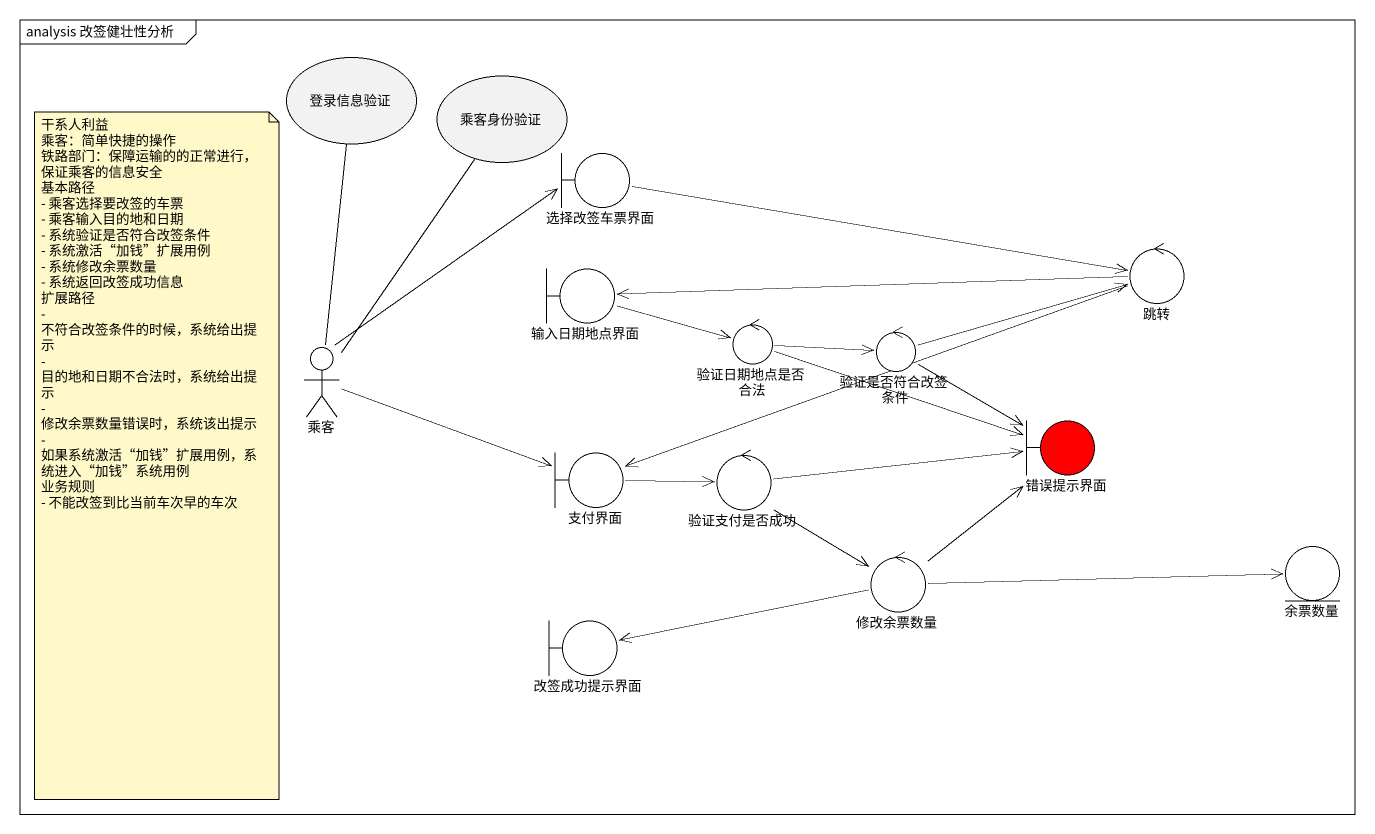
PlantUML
@startuml
mainframe analysis 改签健壮性分析
usecase 登录信息验证
usecase 乘客身份验证
boundary 选择改签车票界面
control 跳转
boundary 输入日期地点界面
actor 乘客
control 验证日期地点是否合法
control 验证是否符合改签条件
boundary 错误提示界面 #FF0000
boundary 支付界面
control 验证支付是否成功
control 修改余票数量
entity 余票数量
boundary 改签成功提示界面
选择改签车票界面 -right-> 跳转
跳转 -left-> 输入日期地点界面
跳转 -left-> 支付界面
输入日期地点界面 -right-> 验证日期地点是否合法
乘客 -up- 登录信息验证
乘客 -up- 乘客身份验证
乘客 -up-> 选择改签车票界面
乘客 -right-> 支付界面
验证日期地点是否合法 -right-> 验证是否符合改签条件
验证日期地点是否合法 -right-> 错误提示界面
验证是否符合改签条件 -right-> 跳转
验证是否符合改签条件 -right-> 错误提示界面
支付界面 -right-> 验证支付是否成功
验证支付是否成功 -right-> 错误提示界面
验证支付是否成功 --> 修改余票数量
修改余票数量 -up-> 错误提示界面
修改余票数量 -right-> 余票数量
修改余票数量 -left-> 改签成功提示界面
note as N1
  干系人利益
  乘客：简单快捷的操作
  铁路部门：保障运输的的正常进行，保证乘客的信息安全
  基本路径
  - 乘客选择要改签的车票
  - 乘客输入目的地和日期
  - 系统验证是否符合改签条件
  - 系统激活“加钱”扩展用例
  - 系统修改余票数量
  - 系统返回改签成功信息
  扩展路径
  - 不符合改签条件的时候，系统给出提示
  - 目的地和日期不合法时，系统给出提示
  - 修改余票数量错误时，系统该出提示
  - 如果系统激活“加钱”扩展用例，系统进入“加钱”系统用例
  业务规则
  - 不能改签到比当前车次早的车次
end note
@enduml
